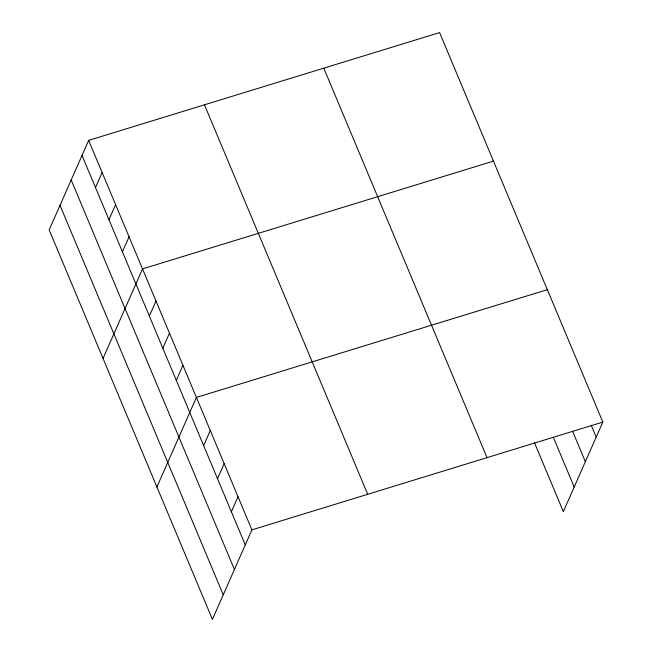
<?xml version="1.0" encoding="UTF-8"?>
<svg xmlns="http://www.w3.org/2000/svg" width="652" height="652" viewBox="0 0 652 652"><rect width="100%" height="100%" fill="white"/><g stroke="black" fill="none" stroke-linecap="round" stroke-linejoin="round"><path stroke-width="0.98" d="M88.656 140.376L49.161 229.92L212.413 619.4L251.908 529.856L88.656 140.376L439.587 32.6L602.839 422.08L563.344 511.624L534.436 442.659M95.494 187.556L102.128 172.503M108.957 219.683L115.591 204.638M122.429 251.819L129.063 236.774M103.032 358.445L142.527 268.901L493.458 161.125M149.365 316.081L155.999 301.037M162.829 348.217L169.463 333.164M176.301 380.344L182.935 365.299M156.904 486.979L196.399 397.435L547.33 289.659M203.644 445.585L210.278 430.54M217.515 478.69L224.149 463.645M231.395 511.796L238.029 496.751M251.908 529.856L602.839 422.08M591.185 425.169L596.197 437.125M572.635 431.363L585.357 461.714M553.369 437.386L574.184 487.044M323.783 68.167L487.028 457.647M204.467 104.809L367.712 494.289M82.022 155.42L245.266 544.901M71.182 180.009L234.427 569.489M60.008 205.331L223.253 594.82"/></g></svg>
